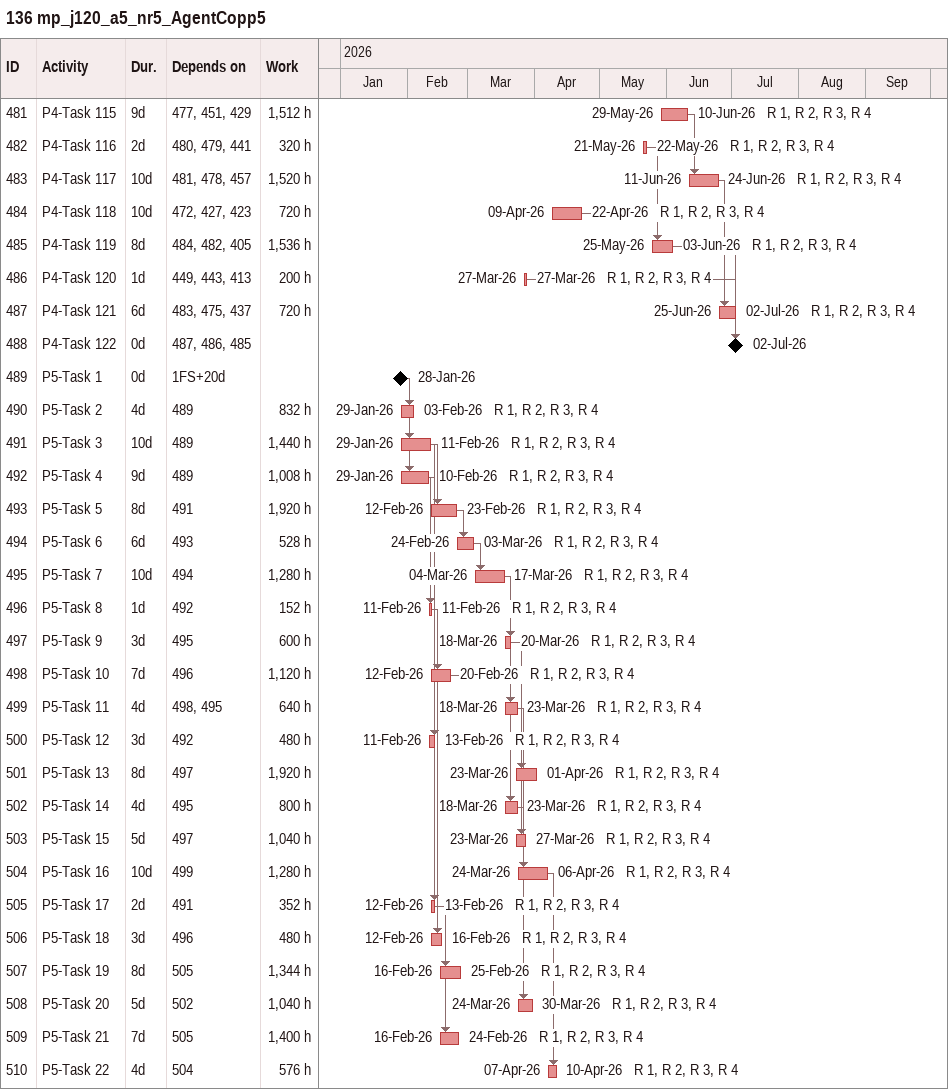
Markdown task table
136 mp_j120_a5_nr5_AgentCopp5

| ID | Task | Duration | Start | Finish | Predecessors | Resources | Work (h) |
|---|---|---|---|---|---|---|---|
| 481 | P4-Task 115 | 9d | 2026-05-29 | 2026-06-10 | 477, 451, 429 | R 1, R 2, R 3, R 4 | 1512 |
| 482 | P4-Task 116 | 2d | 2026-05-21 | 2026-05-22 | 480, 479, 441 | R 1, R 2, R 3, R 4 | 320 |
| 483 | P4-Task 117 | 10d | 2026-06-11 | 2026-06-24 | 481, 478, 457 | R 1, R 2, R 3, R 4 | 1520 |
| 484 | P4-Task 118 | 10d | 2026-04-09 | 2026-04-22 | 472, 427, 423 | R 1, R 2, R 3, R 4 | 720 |
| 485 | P4-Task 119 | 8d | 2026-05-25 | 2026-06-03 | 484, 482, 405 | R 1, R 2, R 3, R 4 | 1536 |
| 486 | P4-Task 120 | 1d | 2026-03-27 | 2026-03-27 | 449, 443, 413 | R 1, R 2, R 3, R 4 | 200 |
| 487 | P4-Task 121 | 6d | 2026-06-25 | 2026-07-02 | 483, 475, 437 | R 1, R 2, R 3, R 4 | 720 |
| 488 | P4-Task 122 | 0d | 2026-07-02 | 2026-07-02 | 487, 486, 485 |  |  |
| 489 | P5-Task 1 | 0d | 2026-01-28 | 2026-01-28 | 1FS+20d |  |  |
| 490 | P5-Task 2 | 4d | 2026-01-29 | 2026-02-03 | 489 | R 1, R 2, R 3, R 4 | 832 |
| 491 | P5-Task 3 | 10d | 2026-01-29 | 2026-02-11 | 489 | R 1, R 2, R 3, R 4 | 1440 |
| 492 | P5-Task 4 | 9d | 2026-01-29 | 2026-02-10 | 489 | R 1, R 2, R 3, R 4 | 1008 |
| 493 | P5-Task 5 | 8d | 2026-02-12 | 2026-02-23 | 491 | R 1, R 2, R 3, R 4 | 1920 |
| 494 | P5-Task 6 | 6d | 2026-02-24 | 2026-03-03 | 493 | R 1, R 2, R 3, R 4 | 528 |
| 495 | P5-Task 7 | 10d | 2026-03-04 | 2026-03-17 | 494 | R 1, R 2, R 3, R 4 | 1280 |
| 496 | P5-Task 8 | 1d | 2026-02-11 | 2026-02-11 | 492 | R 1, R 2, R 3, R 4 | 152 |
| 497 | P5-Task 9 | 3d | 2026-03-18 | 2026-03-20 | 495 | R 1, R 2, R 3, R 4 | 600 |
| 498 | P5-Task 10 | 7d | 2026-02-12 | 2026-02-20 | 496 | R 1, R 2, R 3, R 4 | 1120 |
| 499 | P5-Task 11 | 4d | 2026-03-18 | 2026-03-23 | 498, 495 | R 1, R 2, R 3, R 4 | 640 |
| 500 | P5-Task 12 | 3d | 2026-02-11 | 2026-02-13 | 492 | R 1, R 2, R 3, R 4 | 480 |
| 501 | P5-Task 13 | 8d | 2026-03-23 | 2026-04-01 | 497 | R 1, R 2, R 3, R 4 | 1920 |
| 502 | P5-Task 14 | 4d | 2026-03-18 | 2026-03-23 | 495 | R 1, R 2, R 3, R 4 | 800 |
| 503 | P5-Task 15 | 5d | 2026-03-23 | 2026-03-27 | 497 | R 1, R 2, R 3, R 4 | 1040 |
| 504 | P5-Task 16 | 10d | 2026-03-24 | 2026-04-06 | 499 | R 1, R 2, R 3, R 4 | 1280 |
| 505 | P5-Task 17 | 2d | 2026-02-12 | 2026-02-13 | 491 | R 1, R 2, R 3, R 4 | 352 |
| 506 | P5-Task 18 | 3d | 2026-02-12 | 2026-02-16 | 496 | R 1, R 2, R 3, R 4 | 480 |
| 507 | P5-Task 19 | 8d | 2026-02-16 | 2026-02-25 | 505 | R 1, R 2, R 3, R 4 | 1344 |
| 508 | P5-Task 20 | 5d | 2026-03-24 | 2026-03-30 | 502 | R 1, R 2, R 3, R 4 | 1040 |
| 509 | P5-Task 21 | 7d | 2026-02-16 | 2026-02-24 | 505 | R 1, R 2, R 3, R 4 | 1400 |
| 510 | P5-Task 22 | 4d | 2026-04-07 | 2026-04-10 | 504 | R 1, R 2, R 3, R 4 | 576 |
